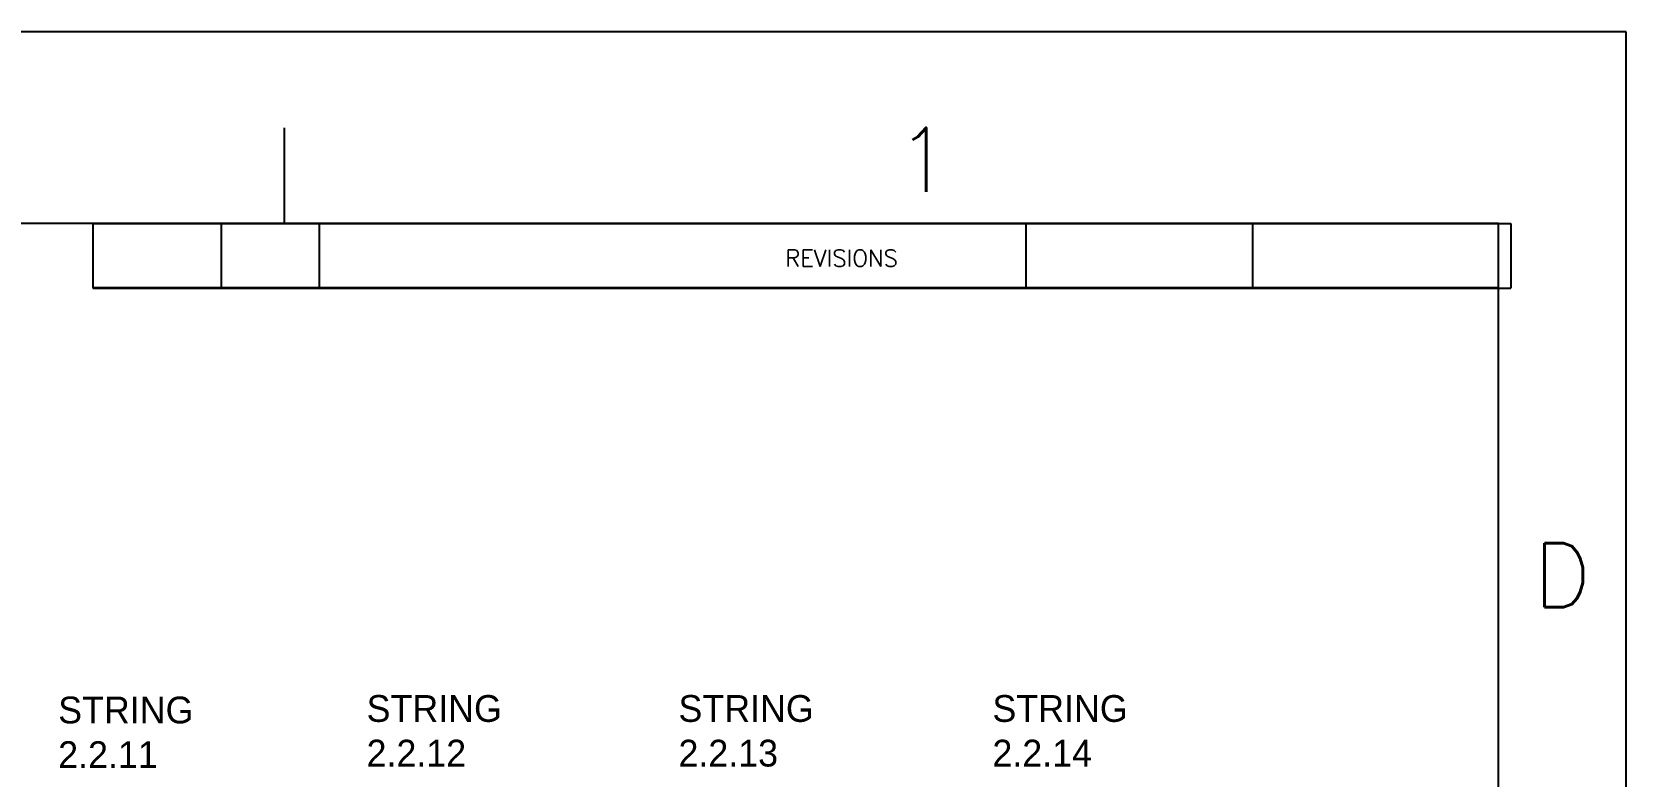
# Model space of a CAD drawing. Header units: inches. Extents: x 4 to 127, y -3 to 89.
# Drawn here: x 91.04 to 126.76, y 71.96 to 88.63 of the extents above; entities that cross this region are included whole.
import ezdxf
from ezdxf.enums import TextEntityAlignment as Align

# ---------------------------------------------------------------- set-up
doc = ezdxf.new("R2010")
doc.units = ezdxf.units.IN
doc.header["$MEASUREMENT"] = 0
doc.layers.add('Title Block', color=7, linetype='Continuous')
doc.layers.add('Viewport', color=7, linetype='Continuous')
doc.styles.add('Roman', font='romans')
doc.styles.add('WD', font='romans.shx')

# ---------------------------------------------------------------- blocks, each defined once
blk = doc.blocks.new('ANSI_border_C')
at = {"layer": 'Title Block'}
for p, q in [((21, 16), (0, 16)), ((21, 0), (21, 16)), ((15.75, 15.25), (15.75, 15.625)), ((20.5, 15.25), (0.5, 15.25)), ((15, 15.25), (15, 15)), ((20.5, 0.75), (20.5, 15.25)), ((15, 15), (20.5, 15))]:
    blk.add_line(p, q, dxfattribs=at)
at = {"layer": 'Title Block', "style": 'Roman'}
for s, p in [('1', (18.25, 15.5)), ('D', (20.75, 13.875))]:
    blk.add_text(s, height=0.25, dxfattribs=at).set_placement(p, align=Align.MIDDLE_CENTER)
blk.add_text('REVISIONS', height=0.065, dxfattribs=at).set_placement((17.7102, 15.0825))
blk = doc.blocks.new('JIC_border_C')
at = {"xscale": 5.726708801404052, "yscale": 5.726708801404052, "zscale": 5.726708801404052}
blk.add_blockref('ANSI_border_C', (6.5, -3), dxfattribs=at)
blk = doc.blocks.new('JIC_REVblock_C')
blk.add_line((0, 0), (0, -0.25))
at = {"layer": 'Title Block'}
for p, q in [((-5.5, 0), (-5.5, -0.25)), ((-5.5, 0), (0, 0)), ((-5, -0.25), (-5, 0)), ((-4.62, -0.25), (-4.62, 0)), ((-1.88, -0.25), (-1.88, 0)), ((-1, -0.25), (-1, 0)), ((-5.5, -0.25), (0, -0.25))]:
    blk.add_line(p, q, dxfattribs=at)
at = {"style": 'WD'}
for tag, p in [('ZONE', (-5.3913, -0.1597)), ('REV', (-4.9199, -0.1597)), ('DESCRIPTION', (-3.618, -0.1597)), ('DATE', (-1.5523, -0.1597)), ('APPROVED', (-0.7586, -0.1597))]:
    blk.add_attdef(tag, p, '', height=0.065, dxfattribs=at)
at = {"style": 'WD', "flags": 1}
blk.add_attdef('WD_TB', (-4.5049, -0.1536), '', height=0.03, dxfattribs=at)

msp = doc.modelspace()

# ---------------------------------------------------------------- block references
at = {"xscale": 5.777177524552554, "yscale": 5.777177524552554, "zscale": 5.777177524552554}
msp.add_blockref('JIC_REVblock_C', (124.175, 84.332), dxfattribs=at)
at = {"layer": 'Viewport'}
msp.add_blockref('JIC_border_C', (0, 0), dxfattribs=at)

# ---------------------------------------------------------------- texts
at = {"color": 240, "true_color": 0xed1f24}
for s, p in [('STRING', (91.626, 73.138)), ('STRING', (98.537, 73.172)), ('STRING', (105.526, 73.172)), ('STRING', (112.561, 73.172)), ('2.2.11', (91.626, 72.138)), ('2.2.12', (98.537, 72.172)), ('2.2.13', (105.526, 72.172)), ('2.2.14', (112.561, 72.172))]:
    msp.add_text(s, height=0.6, dxfattribs=at).set_placement(p)

doc.saveas('drawing.dxf')
